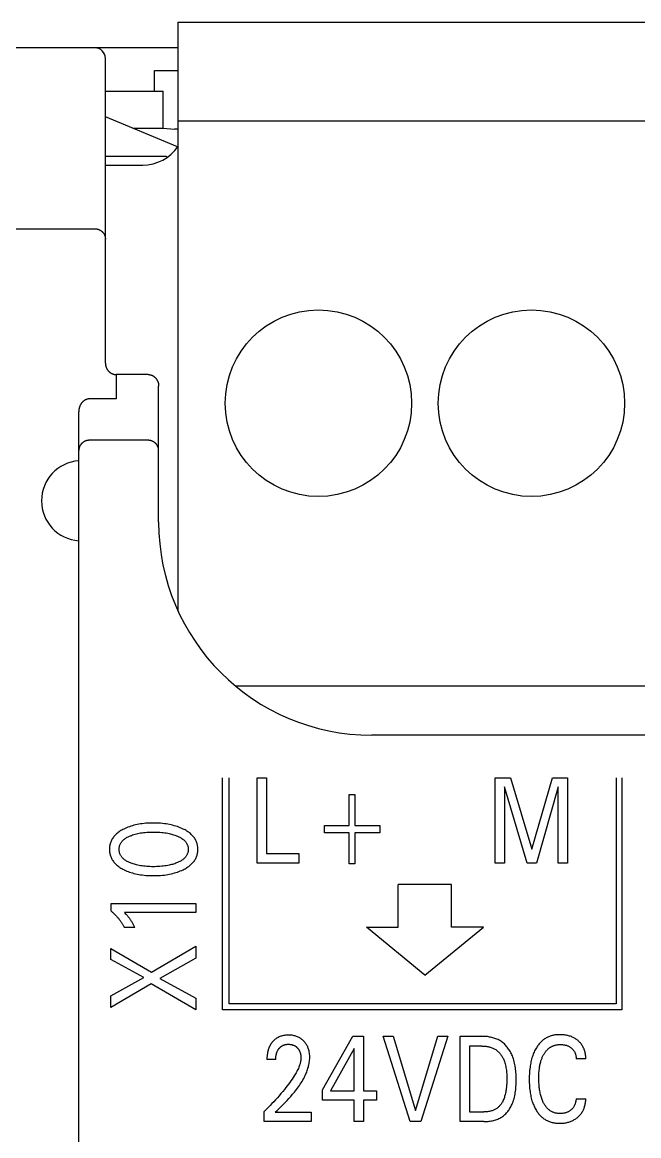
# Model space of a CAD drawing. Extents: x 867151 to 1787449, y -2071112 to -1028603.
# Drawn here: x 871104.58 to 871116.16, y -1032627.85 to -1032606.95 of the extents above; entities that cross this region are included whole.
import ezdxf

# ---------------------------------------------------------------- set-up
doc = ezdxf.new("R2010")
doc.units = 0
doc.header["$LTSCALE"] = 4
doc.header["$MEASUREMENT"] = 0
doc.layers.get('0').update_dxf_attribs({"linetype": 'CONTINUOUS'})
doc.layers.add('20000_FRONT_O', color=7, linetype='CONTINUOUS')

# ---------------------------------------------------------------- blocks, each defined once
blk = doc.blocks.new('CPU')
at = {"layer": '20000_FRONT_O', "color": 7, "linetype": 'Continuous'}
for p, q in [((82731.018, 11093.673), (82731.018, 11082.636)), ((82731.018, 11093.673), (82812.298, 11093.673)), ((82731.018, 11093.193), (82727.358, 11093.193)), ((82729.658, 11087.278), (82729.658, 11092.993)), ((82730.583, 11092.378), (82730.583, 11092.768)), ((82730.583, 11092.768), (82731.018, 11092.768)), ((82729.658, 11092.378), (82730.744, 11092.378)), ((82730.744, 11091.682), (82730.744, 11092.378)), ((82731.009, 11091.336), (82729.658, 11091.895)), ((82731.018, 11091.823), (82812.298, 11091.823)), ((82730.172, 11091.682), (82730.744, 11091.682)), ((82730.744, 11091.682), (82730.958, 11091.668)), ((82731.018, 11091.668), (82730.958, 11091.668)), ((82729.658, 11091.161), (82730.798, 11091.161)), ((82729.658, 11090.993), (82730.358, 11090.993)), ((82730.797, 11091.156), (82730.798, 11091.161)), ((82730.826, 11091.144), (82730.797, 11091.156)), ((82727.358, 11089.798), (82729.458, 11089.798)), ((82729.858, 11087.062), (82729.858, 11086.604)), ((82730.458, 11087.062), (82729.858, 11087.062)), ((82730.658, 11084.293), (82730.658, 11086.846)), ((82729.858, 11086.604), (82729.358, 11086.604)), ((82729.158, 11053.007), (82729.158, 11086.365)), ((82730.458, 11085.828), (82729.358, 11085.828)), ((82732.104, 11081.223), (82812.298, 11081.223)), ((82822.658, 11080.293), (82734.658, 11080.293)), ((82731.858, 11075.143), (82731.858, 11079.493)), ((82731.983, 11075.253), (82731.983, 11079.493)), ((82732.507, 11077.893), (82732.507, 11079.493)), ((82732.507, 11079.493), (82732.682, 11079.493)), ((82732.682, 11079.493), (82732.682, 11078.074)), ((82736.979, 11077.893), (82736.979, 11079.493)), ((82736.979, 11079.493), (82737.262, 11079.493)), ((82737.262, 11079.493), (82737.664, 11078.153)), ((82737.664, 11078.153), (82738.054, 11079.493)), ((82738.054, 11079.493), (82738.337, 11079.493)), ((82738.337, 11079.493), (82738.337, 11077.893)), ((82739.248, 11079.493), (82739.248, 11075.253)), ((82739.358, 11079.493), (82739.358, 11075.143)), ((82737.154, 11079.325), (82737.154, 11077.893)), ((82737.575, 11077.893), (82737.154, 11079.325)), ((82738.162, 11079.327), (82737.751, 11077.893)), ((82738.162, 11077.893), (82738.162, 11079.327)), ((82734.235, 11078.6), (82734.235, 11079.182)), ((82734.235, 11079.182), (82734.343, 11079.182)), ((82734.343, 11079.182), (82734.343, 11078.6)), ((82733.769, 11078.464), (82733.769, 11078.6)), ((82733.769, 11078.6), (82734.235, 11078.6)), ((82734.235, 11078.464), (82733.769, 11078.464)), ((82734.235, 11077.882), (82734.235, 11078.464)), ((82734.343, 11078.6), (82734.809, 11078.6)), ((82734.343, 11078.464), (82734.343, 11077.882)), ((82734.809, 11078.464), (82734.343, 11078.464)), ((82734.809, 11078.6), (82734.809, 11078.464)), ((82732.682, 11078.074), (82733.287, 11078.074)), ((82733.287, 11078.074), (82733.287, 11077.893)), ((82733.287, 11077.893), (82732.507, 11077.893)), ((82734.343, 11077.882), (82734.235, 11077.882)), ((82737.154, 11077.893), (82736.979, 11077.893)), ((82737.751, 11077.893), (82737.575, 11077.893)), ((82738.337, 11077.893), (82738.162, 11077.893)), ((82735.158, 11076.693), (82735.158, 11077.493)), ((82736.158, 11077.493), (82735.158, 11077.493)), ((82736.158, 11076.693), (82736.158, 11077.493)), ((82729.767, 11076.991), (82729.767, 11077.136)), ((82729.767, 11077.136), (82731.358, 11077.136)), ((82731.358, 11076.965), (82730.014, 11076.965)), ((82731.358, 11077.136), (82731.358, 11076.965)), ((82730.213, 11076.685), (82730.013, 11076.685)), ((82735.658, 11075.793), (82734.558, 11076.693)), ((82734.558, 11076.693), (82735.158, 11076.693)), ((82735.658, 11075.793), (82736.758, 11076.693)), ((82736.758, 11076.693), (82736.158, 11076.693)), ((82730.525, 11075.845), (82731.358, 11076.335)), ((82731.358, 11076.335), (82731.358, 11076.111)), ((82729.758, 11076.082), (82729.758, 11076.291)), ((82729.758, 11076.291), (82730.525, 11075.845)), ((82730.379, 11075.744), (82729.758, 11076.082)), ((82731.358, 11076.111), (82730.677, 11075.729)), ((82729.758, 11075.404), (82730.379, 11075.744)), ((82730.677, 11075.729), (82731.358, 11075.357)), ((82730.52, 11075.626), (82729.758, 11075.185)), ((82731.358, 11075.143), (82730.52, 11075.626)), ((82729.758, 11075.185), (82729.758, 11075.404)), ((82731.358, 11075.357), (82731.358, 11075.143)), ((82739.358, 11075.143), (82731.858, 11075.143)), ((82739.248, 11075.253), (82731.983, 11075.253)), ((82733.737, 11073.636), (82734.301, 11074.643)), ((82734.301, 11074.643), (82734.504, 11074.643)), ((82734.504, 11074.643), (82734.504, 11073.617)), ((82735.383, 11073.043), (82734.875, 11074.643)), ((82734.875, 11074.643), (82735.064, 11074.643)), ((82735.064, 11074.643), (82735.483, 11073.252)), ((82735.483, 11073.252), (82735.897, 11074.643)), ((82736.087, 11074.643), (82735.579, 11073.043)), ((82735.897, 11074.643), (82736.087, 11074.643)), ((82736.321, 11073.043), (82736.321, 11074.643)), ((82736.321, 11074.643), (82736.726, 11074.643)), ((82736.496, 11074.461), (82736.496, 11073.224)), ((82736.726, 11074.461), (82736.496, 11074.461)), ((82734.332, 11074.415), (82733.887, 11073.617)), ((82734.332, 11073.617), (82734.332, 11074.415)), ((82732.857, 11074.21), (82732.691, 11074.21)), ((82738.677, 11074.218), (82738.498, 11074.218)), ((82733.737, 11073.443), (82733.737, 11073.636)), ((82733.887, 11073.617), (82734.332, 11073.617)), ((82734.504, 11073.617), (82734.746, 11073.617)), ((82734.746, 11073.617), (82734.746, 11073.443)), ((82734.332, 11073.443), (82733.737, 11073.443)), ((82734.332, 11073.043), (82734.332, 11073.443)), ((82734.504, 11073.443), (82734.504, 11073.043)), ((82734.746, 11073.443), (82734.504, 11073.443)), ((82738.498, 11073.467), (82738.677, 11073.467)), ((82732.639, 11073.043), (82732.639, 11073.234)), ((82732.847, 11073.217), (82733.521, 11073.217)), ((82733.521, 11073.217), (82733.521, 11073.043)), ((82736.496, 11073.224), (82736.762, 11073.224)), ((82733.521, 11073.043), (82732.639, 11073.043)), ((82734.504, 11073.043), (82734.332, 11073.043)), ((82735.579, 11073.043), (82735.383, 11073.043)), ((82736.761, 11073.043), (82736.321, 11073.043))]:
    blk.add_line(p, q, dxfattribs=at)
for points in [[(82729.458, 11089.798), (82729.463, 11089.798), (82729.468, 11089.797), (82729.472, 11089.797), (82729.477, 11089.797), (82729.482, 11089.796), (82729.487, 11089.796), (82729.492, 11089.795), (82729.496, 11089.794), (82729.501, 11089.793), (82729.506, 11089.792), (82729.511, 11089.791), (82729.515, 11089.789), (82729.52, 11089.788), (82729.525, 11089.787), (82729.529, 11089.785), (82729.534, 11089.783), (82729.538, 11089.781), (82729.543, 11089.779), (82729.547, 11089.777), (82729.551, 11089.775), (82729.556, 11089.773), (82729.56, 11089.771), (82729.564, 11089.768), (82729.568, 11089.766), (82729.572, 11089.763), (82729.576, 11089.76), (82729.58, 11089.757), (82729.584, 11089.754), (82729.588, 11089.751), (82729.591, 11089.748), (82729.595, 11089.745), (82729.599, 11089.742), (82729.602, 11089.738), (82729.605, 11089.735), (82729.609, 11089.731), (82729.612, 11089.728), (82729.615, 11089.724), (82729.618, 11089.72), (82729.621, 11089.716), (82729.624, 11089.712), (82729.627, 11089.708), (82729.629, 11089.704), (82729.632, 11089.7), (82729.634, 11089.696), (82729.636, 11089.692), (82729.639, 11089.687), (82729.641, 11089.683), (82729.643, 11089.679), (82729.645, 11089.674), (82729.646, 11089.67), (82729.648, 11089.665), (82729.649, 11089.661), (82729.651, 11089.656), (82729.652, 11089.651), (82729.653, 11089.647), (82729.654, 11089.642), (82729.655, 11089.637), (82729.656, 11089.633), (82729.656, 11089.628), (82729.657, 11089.623), (82729.657, 11089.619), (82729.658, 11089.614), (82729.658, 11089.609), (82729.658, 11089.604)], [(82729.658, 11087.278), (82729.658, 11087.273), (82729.658, 11087.268), (82729.659, 11087.262), (82729.659, 11087.257), (82729.66, 11087.251), (82729.66, 11087.246), (82729.661, 11087.241), (82729.662, 11087.235), (82729.663, 11087.23), (82729.664, 11087.225), (82729.666, 11087.219), (82729.667, 11087.214), (82729.669, 11087.209), (82729.67, 11087.204), (82729.672, 11087.199), (82729.674, 11087.194), (82729.676, 11087.189), (82729.678, 11087.184), (82729.68, 11087.179), (82729.683, 11087.175), (82729.685, 11087.17), (82729.688, 11087.165), (82729.69, 11087.161), (82729.693, 11087.156), (82729.696, 11087.152), (82729.699, 11087.148), (82729.702, 11087.143), (82729.705, 11087.139), (82729.708, 11087.135), (82729.712, 11087.131), (82729.715, 11087.127), (82729.719, 11087.123), (82729.722, 11087.12), (82729.726, 11087.116), (82729.729, 11087.113), (82729.733, 11087.11), (82729.737, 11087.106), (82729.741, 11087.103), (82729.745, 11087.1), (82729.749, 11087.097), (82729.753, 11087.095), (82729.757, 11087.092), (82729.761, 11087.089), (82729.766, 11087.087), (82729.77, 11087.084), (82729.774, 11087.082), (82729.779, 11087.08), (82729.783, 11087.078), (82729.788, 11087.076), (82729.792, 11087.074), (82729.797, 11087.073), (82729.801, 11087.071), (82729.806, 11087.07), (82729.811, 11087.068), (82729.815, 11087.067), (82729.82, 11087.066), (82729.825, 11087.065), (82729.829, 11087.064), (82729.834, 11087.064), (82729.839, 11087.063), (82729.844, 11087.063), (82729.848, 11087.062), (82729.853, 11087.062), (82729.858, 11087.062)], [(82730.458, 11087.062), (82730.463, 11087.062), (82730.468, 11087.062), (82730.472, 11087.062), (82730.477, 11087.061), (82730.482, 11087.061), (82730.487, 11087.06), (82730.491, 11087.059), (82730.496, 11087.058), (82730.501, 11087.057), (82730.505, 11087.056), (82730.51, 11087.055), (82730.515, 11087.053), (82730.519, 11087.052), (82730.524, 11087.05), (82730.528, 11087.048), (82730.533, 11087.047), (82730.537, 11087.045), (82730.542, 11087.042), (82730.546, 11087.04), (82730.55, 11087.038), (82730.555, 11087.035), (82730.559, 11087.033), (82730.563, 11087.03), (82730.567, 11087.027), (82730.571, 11087.024), (82730.575, 11087.021), (82730.579, 11087.018), (82730.583, 11087.015), (82730.587, 11087.012), (82730.59, 11087.008), (82730.594, 11087.005), (82730.597, 11087.001), (82730.601, 11086.997), (82730.604, 11086.994), (82730.608, 11086.989), (82730.611, 11086.985), (82730.614, 11086.981), (82730.617, 11086.977), (82730.62, 11086.973), (82730.623, 11086.968), (82730.626, 11086.964), (82730.628, 11086.959), (82730.631, 11086.955), (82730.633, 11086.95), (82730.636, 11086.945), (82730.638, 11086.94), (82730.64, 11086.936), (82730.642, 11086.931), (82730.644, 11086.926), (82730.646, 11086.921), (82730.647, 11086.915), (82730.649, 11086.91), (82730.65, 11086.905), (82730.652, 11086.9), (82730.653, 11086.894), (82730.654, 11086.889), (82730.655, 11086.884), (82730.656, 11086.878), (82730.656, 11086.873), (82730.657, 11086.868), (82730.657, 11086.862), (82730.658, 11086.857), (82730.658, 11086.851), (82730.658, 11086.846)], [(82729.358, 11086.604), (82729.353, 11086.604), (82729.348, 11086.604), (82729.343, 11086.603), (82729.337, 11086.603), (82729.332, 11086.602), (82729.326, 11086.601), (82729.321, 11086.6), (82729.315, 11086.598), (82729.31, 11086.597), (82729.305, 11086.596), (82729.301, 11086.594), (82729.296, 11086.592), (82729.291, 11086.59), (82729.286, 11086.588), (82729.281, 11086.585), (82729.276, 11086.583), (82729.271, 11086.58), (82729.266, 11086.577), (82729.261, 11086.574), (82729.257, 11086.571), (82729.253, 11086.568), (82729.248, 11086.565), (82729.244, 11086.562), (82729.24, 11086.558), (82729.236, 11086.554), (82729.232, 11086.55), (82729.228, 11086.546), (82729.224, 11086.542), (82729.22, 11086.538), (82729.216, 11086.533), (82729.212, 11086.529), (82729.209, 11086.525), (82729.206, 11086.52), (82729.203, 11086.516), (82729.2, 11086.511), (82729.197, 11086.506), (82729.194, 11086.502), (82729.191, 11086.496), (82729.188, 11086.491), (82729.185, 11086.486), (82729.183, 11086.48), (82729.18, 11086.474), (82729.178, 11086.469), (82729.176, 11086.463), (82729.174, 11086.458), (82729.172, 11086.452), (82729.17, 11086.446), (82729.168, 11086.441), (82729.167, 11086.435), (82729.165, 11086.429), (82729.164, 11086.423), (82729.163, 11086.418), (82729.162, 11086.411), (82729.161, 11086.405), (82729.16, 11086.398), (82729.159, 11086.391), (82729.159, 11086.385), (82729.158, 11086.378), (82729.158, 11086.372), (82729.158, 11086.365)], [(82729.358, 11085.828), (82729.353, 11085.828), (82729.348, 11085.828), (82729.343, 11085.828), (82729.338, 11085.827), (82729.333, 11085.827), (82729.328, 11085.826), (82729.323, 11085.825), (82729.318, 11085.824), (82729.313, 11085.823), (82729.308, 11085.822), (82729.303, 11085.821), (82729.299, 11085.819), (82729.294, 11085.818), (82729.289, 11085.816), (82729.285, 11085.815), (82729.28, 11085.813), (82729.275, 11085.811), (82729.271, 11085.809), (82729.267, 11085.807), (82729.262, 11085.805), (82729.258, 11085.802), (82729.254, 11085.8), (82729.25, 11085.797), (82729.246, 11085.795), (82729.242, 11085.792), (82729.238, 11085.789), (82729.234, 11085.786), (82729.23, 11085.783), (82729.226, 11085.78), (82729.223, 11085.777), (82729.219, 11085.774), (82729.216, 11085.771), (82729.212, 11085.767), (82729.209, 11085.764), (82729.206, 11085.76), (82729.202, 11085.756), (82729.199, 11085.753), (82729.196, 11085.749), (82729.194, 11085.745), (82729.191, 11085.741), (82729.188, 11085.737), (82729.186, 11085.733), (82729.183, 11085.729), (82729.181, 11085.725), (82729.179, 11085.72), (82729.176, 11085.716), (82729.174, 11085.712), (82729.172, 11085.707), (82729.171, 11085.703), (82729.169, 11085.698), (82729.167, 11085.694), (82729.166, 11085.689), (82729.165, 11085.685), (82729.164, 11085.68), (82729.163, 11085.676), (82729.162, 11085.671), (82729.161, 11085.667), (82729.16, 11085.662), (82729.159, 11085.658), (82729.159, 11085.653), (82729.159, 11085.649), (82729.158, 11085.644), (82729.158, 11085.64), (82729.158, 11085.635)], [(82730.658, 11085.635), (82730.658, 11085.64), (82730.658, 11085.645), (82730.657, 11085.65), (82730.657, 11085.655), (82730.656, 11085.659), (82730.656, 11085.664), (82730.655, 11085.669), (82730.654, 11085.674), (82730.653, 11085.679), (82730.652, 11085.683), (82730.65, 11085.688), (82730.649, 11085.692), (82730.647, 11085.697), (82730.646, 11085.702), (82730.644, 11085.706), (82730.642, 11085.71), (82730.64, 11085.715), (82730.638, 11085.719), (82730.636, 11085.723), (82730.634, 11085.728), (82730.631, 11085.732), (82730.629, 11085.736), (82730.626, 11085.74), (82730.623, 11085.744), (82730.621, 11085.748), (82730.618, 11085.751), (82730.615, 11085.755), (82730.612, 11085.759), (82730.608, 11085.762), (82730.605, 11085.766), (82730.602, 11085.769), (82730.598, 11085.773), (82730.595, 11085.776), (82730.591, 11085.779), (82730.587, 11085.782), (82730.584, 11085.785), (82730.58, 11085.788), (82730.576, 11085.791), (82730.572, 11085.794), (82730.568, 11085.797), (82730.564, 11085.799), (82730.559, 11085.802), (82730.555, 11085.804), (82730.551, 11085.806), (82730.546, 11085.808), (82730.542, 11085.81), (82730.537, 11085.812), (82730.533, 11085.814), (82730.528, 11085.816), (82730.523, 11085.818), (82730.518, 11085.819), (82730.513, 11085.821), (82730.508, 11085.822), (82730.504, 11085.823), (82730.499, 11085.824), (82730.494, 11085.825), (82730.488, 11085.826), (82730.483, 11085.827), (82730.478, 11085.827), (82730.473, 11085.828), (82730.468, 11085.828), (82730.463, 11085.828), (82730.458, 11085.828)], [(82731.118, 11078.533), (82731.091, 11078.546), (82731.064, 11078.557), (82731.036, 11078.568), (82731.009, 11078.578), (82730.981, 11078.587), (82730.952, 11078.595), (82730.921, 11078.604), (82730.89, 11078.611), (82730.859, 11078.618), (82730.828, 11078.623), (82730.796, 11078.628), (82730.765, 11078.633), (82730.73, 11078.637), (82730.695, 11078.64), (82730.66, 11078.642), (82730.625, 11078.644), (82730.59, 11078.645), (82730.555, 11078.645), (82730.521, 11078.645), (82730.486, 11078.644), (82730.452, 11078.642), (82730.417, 11078.64), (82730.383, 11078.636), (82730.349, 11078.632), (82730.317, 11078.628), (82730.286, 11078.623), (82730.256, 11078.617), (82730.225, 11078.61), (82730.194, 11078.603), (82730.164, 11078.595), (82730.136, 11078.586), (82730.109, 11078.577), (82730.082, 11078.567), (82730.055, 11078.556), (82730.028, 11078.544), (82730.002, 11078.532), (82729.984, 11078.522), (82729.966, 11078.513), (82729.949, 11078.503), (82729.932, 11078.492), (82729.915, 11078.481), (82729.899, 11078.469), (82729.883, 11078.457), (82729.868, 11078.444), (82729.853, 11078.43), (82729.841, 11078.418), (82729.829, 11078.405), (82729.818, 11078.392), (82729.807, 11078.378), (82729.797, 11078.364), (82729.788, 11078.349), (82729.779, 11078.334), (82729.771, 11078.319), (82729.764, 11078.303), (82729.758, 11078.287), (82729.752, 11078.271), (82729.747, 11078.255), (82729.743, 11078.238), (82729.74, 11078.221), (82729.737, 11078.204), (82729.736, 11078.186), (82729.735, 11078.169), (82729.734, 11078.152), (82729.735, 11078.134), (82729.736, 11078.117), (82729.737, 11078.1), (82729.74, 11078.083), (82729.743, 11078.066), (82729.747, 11078.049), (82729.752, 11078.032), (82729.758, 11078.016), (82729.764, 11078), (82729.771, 11077.984), (82729.779, 11077.969), (82729.788, 11077.954), (82729.797, 11077.94), (82729.807, 11077.925), (82729.818, 11077.912), (82729.829, 11077.898), (82729.841, 11077.886), (82729.853, 11077.873), (82729.868, 11077.86), (82729.883, 11077.847), (82729.899, 11077.834), (82729.915, 11077.822), (82729.932, 11077.811), (82729.949, 11077.801), (82729.966, 11077.79), (82729.984, 11077.781), (82730.002, 11077.771), (82730.009, 11077.768)], [(82730.009, 11077.768), (82730.034, 11077.756), (82730.059, 11077.745), (82730.085, 11077.735), (82730.111, 11077.725), (82730.138, 11077.717), (82730.164, 11077.708), (82730.194, 11077.7), (82730.225, 11077.693), (82730.256, 11077.686), (82730.286, 11077.68), (82730.317, 11077.675), (82730.349, 11077.671), (82730.383, 11077.667), (82730.417, 11077.663), (82730.452, 11077.661), (82730.486, 11077.659), (82730.521, 11077.658), (82730.555, 11077.658), (82730.59, 11077.658), (82730.625, 11077.659), (82730.66, 11077.661), (82730.695, 11077.663), (82730.73, 11077.667), (82730.765, 11077.67), (82730.797, 11077.675), (82730.828, 11077.68), (82730.86, 11077.686), (82730.891, 11077.692), (82730.922, 11077.699), (82730.953, 11077.708), (82730.981, 11077.716), (82731.009, 11077.725), (82731.037, 11077.735), (82731.064, 11077.746), (82731.091, 11077.757), (82731.118, 11077.77), (82731.136, 11077.779), (82731.154, 11077.789), (82731.172, 11077.799), (82731.19, 11077.809), (82731.207, 11077.821), (82731.224, 11077.832), (82731.24, 11077.845), (82731.256, 11077.858), (82731.271, 11077.872), (82731.284, 11077.884), (82731.296, 11077.897), (82731.308, 11077.91), (82731.319, 11077.924), (82731.329, 11077.938), (82731.339, 11077.953), (82731.348, 11077.968), (82731.356, 11077.983), (82731.364, 11077.999), (82731.37, 11078.013), (82731.375, 11078.028), (82731.379, 11078.043), (82731.383, 11078.058), (82731.387, 11078.073), (82731.389, 11078.089), (82731.392, 11078.104), (82731.393, 11078.12), (82731.394, 11078.136), (82731.394, 11078.152), (82731.394, 11078.167), (82731.393, 11078.183), (82731.392, 11078.199), (82731.39, 11078.214), (82731.387, 11078.23), (82731.383, 11078.245), (82731.379, 11078.26), (82731.375, 11078.275), (82731.37, 11078.29), (82731.364, 11078.304), (82731.356, 11078.32), (82731.348, 11078.336), (82731.339, 11078.351), (82731.329, 11078.365), (82731.319, 11078.38), (82731.308, 11078.393), (82731.296, 11078.407), (82731.284, 11078.419), (82731.271, 11078.432), (82731.256, 11078.446), (82731.24, 11078.459), (82731.224, 11078.471), (82731.207, 11078.483), (82731.19, 11078.494), (82731.172, 11078.505), (82731.154, 11078.515), (82731.136, 11078.524), (82731.118, 11078.533)], [(82730.147, 11078.414), (82730.17, 11078.422), (82730.193, 11078.43), (82730.216, 11078.436), (82730.24, 11078.443), (82730.264, 11078.448), (82730.291, 11078.454), (82730.319, 11078.459), (82730.347, 11078.463), (82730.374, 11078.467), (82730.402, 11078.47), (82730.433, 11078.473), (82730.464, 11078.475), (82730.495, 11078.476), (82730.526, 11078.477), (82730.557, 11078.477), (82730.589, 11078.477), (82730.62, 11078.476), (82730.652, 11078.475), (82730.683, 11078.473), (82730.715, 11078.47), (82730.743, 11078.467), (82730.771, 11078.463), (82730.8, 11078.459), (82730.828, 11078.454), (82730.856, 11078.449), (82730.877, 11078.444), (82730.898, 11078.439), (82730.919, 11078.433), (82730.939, 11078.427), (82730.96, 11078.42), (82730.98, 11078.413), (82730.996, 11078.407), (82731.011, 11078.401), (82731.025, 11078.394), (82731.04, 11078.388), (82731.055, 11078.38), (82731.069, 11078.372), (82731.083, 11078.364), (82731.096, 11078.355), (82731.11, 11078.345), (82731.119, 11078.338), (82731.128, 11078.331), (82731.137, 11078.323), (82731.145, 11078.315), (82731.153, 11078.306), (82731.161, 11078.297), (82731.168, 11078.288), (82731.175, 11078.278), (82731.181, 11078.269), (82731.187, 11078.258), (82731.192, 11078.249), (82731.196, 11078.238), (82731.2, 11078.228), (82731.204, 11078.217), (82731.206, 11078.207), (82731.209, 11078.196), (82731.211, 11078.185), (82731.212, 11078.174), (82731.213, 11078.163), (82731.213, 11078.152), (82731.213, 11078.14), (82731.212, 11078.129), (82731.211, 11078.118), (82731.209, 11078.107), (82731.206, 11078.096), (82731.204, 11078.086), (82731.2, 11078.075), (82731.196, 11078.065), (82731.192, 11078.055), (82731.187, 11078.045), (82731.181, 11078.035), (82731.175, 11078.025), (82731.168, 11078.015), (82731.161, 11078.006), (82731.153, 11077.997), (82731.145, 11077.989), (82731.137, 11077.98), (82731.128, 11077.972), (82731.119, 11077.965), (82731.11, 11077.958), (82731.096, 11077.948), (82731.083, 11077.939), (82731.069, 11077.931), (82731.055, 11077.923), (82731.04, 11077.916), (82731.025, 11077.909), (82731.011, 11077.902), (82730.996, 11077.896), (82730.98, 11077.89)], [(82730.98, 11077.89), (82730.96, 11077.883), (82730.939, 11077.876), (82730.919, 11077.87), (82730.898, 11077.865), (82730.877, 11077.859), (82730.856, 11077.855), (82730.828, 11077.849), (82730.8, 11077.844), (82730.771, 11077.84), (82730.743, 11077.836), (82730.715, 11077.833), (82730.683, 11077.83), (82730.652, 11077.828), (82730.62, 11077.827), (82730.589, 11077.826), (82730.557, 11077.826), (82730.526, 11077.826), (82730.495, 11077.827), (82730.464, 11077.828), (82730.433, 11077.83), (82730.402, 11077.833), (82730.374, 11077.836), (82730.347, 11077.84), (82730.319, 11077.844), (82730.291, 11077.849), (82730.264, 11077.855), (82730.243, 11077.86), (82730.222, 11077.865), (82730.202, 11077.871), (82730.181, 11077.877), (82730.161, 11077.884), (82730.141, 11077.891), (82730.127, 11077.897), (82730.112, 11077.903), (82730.097, 11077.91), (82730.083, 11077.917), (82730.069, 11077.924), (82730.055, 11077.932), (82730.042, 11077.94), (82730.029, 11077.949), (82730.016, 11077.958), (82730.007, 11077.966), (82729.998, 11077.973), (82729.99, 11077.981), (82729.981, 11077.989), (82729.973, 11077.998), (82729.966, 11078.007), (82729.959, 11078.016), (82729.952, 11078.025), (82729.946, 11078.035), (82729.941, 11078.045), (82729.936, 11078.055), (82729.932, 11078.065), (82729.928, 11078.075), (82729.925, 11078.086), (82729.922, 11078.097), (82729.92, 11078.107), (82729.918, 11078.118), (82729.917, 11078.129), (82729.916, 11078.14), (82729.916, 11078.152), (82729.916, 11078.163), (82729.917, 11078.174), (82729.918, 11078.185), (82729.92, 11078.196), (82729.922, 11078.206), (82729.925, 11078.217), (82729.928, 11078.228), (82729.932, 11078.238), (82729.936, 11078.248), (82729.941, 11078.258), (82729.946, 11078.268), (82729.952, 11078.278), (82729.959, 11078.287), (82729.966, 11078.296), (82729.973, 11078.305), (82729.981, 11078.314), (82729.99, 11078.322), (82729.998, 11078.33), (82730.007, 11078.337), (82730.016, 11078.345), (82730.029, 11078.354), (82730.042, 11078.363), (82730.055, 11078.371), (82730.069, 11078.379), (82730.083, 11078.387), (82730.097, 11078.393), (82730.112, 11078.4), (82730.127, 11078.406), (82730.141, 11078.412), (82730.147, 11078.414)], [(82729.767, 11076.991), (82729.778, 11076.983), (82729.788, 11076.974), (82729.798, 11076.965), (82729.808, 11076.955), (82729.818, 11076.946), (82729.828, 11076.937), (82729.838, 11076.927), (82729.848, 11076.917), (82729.857, 11076.908), (82729.866, 11076.898), (82729.875, 11076.888), (82729.884, 11076.878), (82729.893, 11076.868), (82729.901, 11076.858), (82729.909, 11076.848), (82729.917, 11076.838), (82729.925, 11076.827), (82729.933, 11076.817), (82729.941, 11076.806), (82729.949, 11076.795), (82729.955, 11076.786), (82729.962, 11076.776), (82729.968, 11076.766), (82729.974, 11076.756), (82729.98, 11076.746), (82729.986, 11076.736), (82729.992, 11076.726), (82729.997, 11076.716), (82730.003, 11076.706), (82730.008, 11076.695), (82730.013, 11076.685)], [(82730.213, 11076.685), (82730.206, 11076.698), (82730.199, 11076.711), (82730.193, 11076.724), (82730.186, 11076.737), (82730.179, 11076.75), (82730.172, 11076.763), (82730.165, 11076.775), (82730.158, 11076.786), (82730.151, 11076.798), (82730.144, 11076.809), (82730.137, 11076.82), (82730.13, 11076.831), (82730.123, 11076.841), (82730.116, 11076.85), (82730.109, 11076.86), (82730.102, 11076.869), (82730.094, 11076.879), (82730.087, 11076.888), (82730.08, 11076.896), (82730.073, 11076.904), (82730.066, 11076.912), (82730.058, 11076.92), (82730.05, 11076.929), (82730.042, 11076.937), (82730.028, 11076.951), (82730.014, 11076.965)], [(82732.847, 11073.217), (82732.884, 11073.254), (82732.921, 11073.291), (82732.958, 11073.327), (82732.995, 11073.364), (82733.032, 11073.402), (82733.068, 11073.439), (82733.104, 11073.477), (82733.139, 11073.516), (82733.173, 11073.555), (82733.207, 11073.595), (82733.227, 11073.619), (82733.246, 11073.644), (82733.265, 11073.669), (82733.283, 11073.694), (82733.301, 11073.719), (82733.318, 11073.745), (82733.335, 11073.771), (82733.351, 11073.798), (82733.367, 11073.825), (82733.382, 11073.852), (82733.396, 11073.88), (82733.41, 11073.908), (82733.423, 11073.937), (82733.432, 11073.958), (82733.44, 11073.979), (82733.448, 11074), (82733.455, 11074.021), (82733.462, 11074.043), (82733.469, 11074.065), (82733.474, 11074.087), (82733.479, 11074.109), (82733.484, 11074.131), (82733.487, 11074.153), (82733.49, 11074.175), (82733.493, 11074.197), (82733.494, 11074.22), (82733.495, 11074.242), (82733.495, 11074.264), (82733.494, 11074.285), (82733.492, 11074.307), (82733.489, 11074.328), (82733.486, 11074.35), (82733.481, 11074.371), (82733.477, 11074.387), (82733.473, 11074.403), (82733.468, 11074.418), (82733.462, 11074.434), (82733.456, 11074.449), (82733.449, 11074.464), (82733.441, 11074.478), (82733.433, 11074.492), (82733.424, 11074.505), (82733.415, 11074.517), (82733.405, 11074.53), (82733.395, 11074.542), (82733.385, 11074.553), (82733.373, 11074.564), (82733.361, 11074.575), (82733.349, 11074.586), (82733.336, 11074.595), (82733.322, 11074.605), (82733.308, 11074.613), (82733.294, 11074.621), (82733.279, 11074.628), (82733.264, 11074.635), (82733.249, 11074.641), (82733.233, 11074.646), (82733.217, 11074.651), (82733.201, 11074.655), (82733.183, 11074.659), (82733.165, 11074.662), (82733.147, 11074.664), (82733.129, 11074.665), (82733.111, 11074.666), (82733.093, 11074.666), (82733.074, 11074.666), (82733.056, 11074.665), (82733.037, 11074.663), (82733.019, 11074.661), (82733.001, 11074.658), (82732.983, 11074.653), (82732.966, 11074.649), (82732.95, 11074.644), (82732.934, 11074.638), (82732.918, 11074.631), (82732.902, 11074.623), (82732.887, 11074.615), (82732.873, 11074.606), (82732.86, 11074.597), (82732.847, 11074.587), (82732.834, 11074.576), (82732.822, 11074.565)], [(82738.677, 11074.218), (82738.677, 11074.236), (82738.677, 11074.255), (82738.676, 11074.273), (82738.674, 11074.291), (82738.671, 11074.309), (82738.668, 11074.326), (82738.664, 11074.344), (82738.66, 11074.362), (82738.655, 11074.377), (82738.65, 11074.393), (82738.645, 11074.408), (82738.638, 11074.423), (82738.631, 11074.438), (82738.624, 11074.452), (82738.616, 11074.466), (82738.607, 11074.48), (82738.598, 11074.493), (82738.588, 11074.506), (82738.578, 11074.518), (82738.567, 11074.53), (82738.556, 11074.542), (82738.544, 11074.553), (82738.532, 11074.563), (82738.52, 11074.573), (82738.507, 11074.583), (82738.494, 11074.592), (82738.481, 11074.6), (82738.467, 11074.608), (82738.453, 11074.616), (82738.439, 11074.623), (82738.424, 11074.629), (82738.407, 11074.637), (82738.388, 11074.643), (82738.37, 11074.649), (82738.352, 11074.655), (82738.333, 11074.659), (82738.314, 11074.663), (82738.293, 11074.667), (82738.272, 11074.67), (82738.252, 11074.672), (82738.231, 11074.673), (82738.21, 11074.674), (82738.189, 11074.674), (82738.171, 11074.674), (82738.153, 11074.673), (82738.135, 11074.672), (82738.117, 11074.67), (82738.099, 11074.668), (82738.081, 11074.665), (82738.064, 11074.661), (82738.046, 11074.657), (82738.029, 11074.652), (82738.012, 11074.647), (82737.996, 11074.641), (82737.98, 11074.635), (82737.965, 11074.628), (82737.95, 11074.62), (82737.935, 11074.612), (82737.92, 11074.604), (82737.906, 11074.595), (82737.892, 11074.585), (82737.879, 11074.575), (82737.866, 11074.564), (82737.852, 11074.553), (82737.839, 11074.54), (82737.826, 11074.527), (82737.814, 11074.514), (82737.802, 11074.5), (82737.791, 11074.486), (82737.78, 11074.472), (82737.77, 11074.457), (82737.76, 11074.442), (82737.75, 11074.427), (82737.739, 11074.408), (82737.728, 11074.388), (82737.718, 11074.368), (82737.708, 11074.347), (82737.699, 11074.327), (82737.691, 11074.306), (82737.683, 11074.285), (82737.676, 11074.264), (82737.668, 11074.239), (82737.661, 11074.215), (82737.655, 11074.191), (82737.649, 11074.166), (82737.644, 11074.141), (82737.639, 11074.116), (82737.635, 11074.091), (82737.631, 11074.066), (82737.627, 11074.033), (82737.623, 11074), (82737.621, 11073.967), (82737.619, 11073.934), (82737.617, 11073.901), (82737.616, 11073.868), (82737.616, 11073.835)], [(82732.822, 11074.565), (82732.814, 11074.558), (82732.807, 11074.551), (82732.802, 11074.545), (82732.796, 11074.539), (82732.791, 11074.533), (82732.786, 11074.526), (82732.781, 11074.52), (82732.776, 11074.513), (82732.772, 11074.507), (82732.767, 11074.5), (82732.763, 11074.493), (82732.758, 11074.487), (82732.754, 11074.48), (82732.75, 11074.473), (82732.746, 11074.466), (82732.743, 11074.458), (82732.739, 11074.451), (82732.735, 11074.443), (82732.732, 11074.435), (82732.729, 11074.427), (82732.725, 11074.419), (82732.723, 11074.411), (82732.72, 11074.403), (82732.717, 11074.395), (82732.715, 11074.387), (82732.712, 11074.378), (82732.71, 11074.37), (82732.708, 11074.362), (82732.706, 11074.353), (82732.704, 11074.345), (82732.702, 11074.335), (82732.7, 11074.325), (82732.699, 11074.314), (82732.697, 11074.304), (82732.696, 11074.294), (82732.695, 11074.283), (82732.694, 11074.273), (82732.693, 11074.262), (82732.692, 11074.252), (82732.692, 11074.242), (82732.691, 11074.231), (82732.691, 11074.221), (82732.691, 11074.21)], [(82732.857, 11074.21), (82732.857, 11074.221), (82732.858, 11074.231), (82732.858, 11074.241), (82732.859, 11074.251), (82732.86, 11074.262), (82732.861, 11074.272), (82732.863, 11074.282), (82732.864, 11074.292), (82732.866, 11074.301), (82732.868, 11074.31), (82732.871, 11074.319), (82732.873, 11074.327), (82732.876, 11074.336), (82732.879, 11074.344), (82732.882, 11074.353), (82732.886, 11074.361), (82732.889, 11074.368), (82732.893, 11074.375), (82732.896, 11074.381), (82732.9, 11074.388), (82732.904, 11074.394), (82732.908, 11074.4), (82732.913, 11074.406), (82732.917, 11074.412), (82732.922, 11074.418), (82732.927, 11074.423), (82732.932, 11074.429), (82732.937, 11074.434), (82732.942, 11074.438), (82732.947, 11074.443), (82732.953, 11074.448), (82732.958, 11074.452), (82732.964, 11074.456), (82732.97, 11074.46), (82732.976, 11074.464), (82732.982, 11074.467), (82732.988, 11074.471), (82732.994, 11074.474), (82733.001, 11074.476), (82733.007, 11074.479), (82733.014, 11074.481), (82733.02, 11074.484), (82733.027, 11074.486), (82733.035, 11074.488), (82733.043, 11074.489), (82733.051, 11074.491), (82733.06, 11074.492), (82733.068, 11074.493), (82733.076, 11074.493), (82733.085, 11074.494), (82733.093, 11074.494), (82733.101, 11074.494), (82733.109, 11074.494), (82733.117, 11074.493), (82733.126, 11074.492), (82733.134, 11074.491), (82733.142, 11074.49), (82733.15, 11074.489), (82733.158, 11074.487), (82733.165, 11074.485), (82733.172, 11074.483), (82733.179, 11074.48), (82733.186, 11074.478), (82733.193, 11074.475), (82733.2, 11074.472), (82733.207, 11074.469), (82733.213, 11074.465), (82733.22, 11074.462), (82733.226, 11074.458), (82733.232, 11074.453), (82733.238, 11074.449), (82733.244, 11074.444), (82733.249, 11074.44), (82733.255, 11074.435), (82733.26, 11074.429), (82733.265, 11074.424), (82733.27, 11074.419), (82733.274, 11074.413), (82733.279, 11074.407), (82733.283, 11074.402), (82733.287, 11074.396), (82733.291, 11074.389), (82733.295, 11074.383), (82733.298, 11074.377), (82733.302, 11074.37), (82733.305, 11074.363), (82733.308, 11074.356), (82733.311, 11074.349), (82733.313, 11074.341), (82733.315, 11074.334), (82733.318, 11074.326), (82733.319, 11074.319), (82733.321, 11074.311), (82733.323, 11074.303), (82733.325, 11074.294), (82733.326, 11074.286), (82733.327, 11074.277), (82733.328, 11074.268), (82733.328, 11074.259), (82733.329, 11074.251), (82733.329, 11074.242), (82733.329, 11074.233)], [(82736.761, 11073.043), (82736.781, 11073.043), (82736.802, 11073.043), (82736.823, 11073.045), (82736.844, 11073.047), (82736.865, 11073.049), (82736.885, 11073.052), (82736.906, 11073.055), (82736.927, 11073.059), (82736.947, 11073.064), (82736.967, 11073.07), (82736.987, 11073.076), (82737.007, 11073.083), (82737.026, 11073.09), (82737.045, 11073.099), (82737.064, 11073.108), (82737.082, 11073.118), (82737.099, 11073.129), (82737.115, 11073.14), (82737.131, 11073.151), (82737.146, 11073.164), (82737.16, 11073.177), (82737.174, 11073.19), (82737.188, 11073.205), (82737.201, 11073.219), (82737.213, 11073.234), (82737.225, 11073.25), (82737.237, 11073.266), (82737.248, 11073.283), (82737.258, 11073.3), (82737.268, 11073.317), (82737.278, 11073.334), (82737.286, 11073.352), (82737.295, 11073.37), (82737.303, 11073.388), (82737.313, 11073.415), (82737.323, 11073.443), (82737.331, 11073.471), (82737.339, 11073.499), (82737.345, 11073.527), (82737.351, 11073.556), (82737.355, 11073.585), (82737.359, 11073.614), (82737.363, 11073.643), (82737.365, 11073.672), (82737.367, 11073.701), (82737.369, 11073.731), (82737.37, 11073.76), (82737.37, 11073.79), (82737.37, 11073.819), (82737.37, 11073.849), (82737.37, 11073.878), (82737.369, 11073.907), (82737.368, 11073.936), (82737.366, 11073.966), (82737.364, 11073.995), (82737.361, 11074.024), (82737.357, 11074.052), (82737.353, 11074.081), (82737.348, 11074.11), (82737.342, 11074.138), (82737.335, 11074.166), (82737.328, 11074.194), (82737.319, 11074.222), (82737.309, 11074.249), (82737.299, 11074.277), (82737.29, 11074.296), (82737.282, 11074.315), (82737.272, 11074.333), (82737.262, 11074.352), (82737.252, 11074.37), (82737.241, 11074.388), (82737.229, 11074.405), (82737.217, 11074.422), (82737.205, 11074.439), (82737.191, 11074.455), (82737.178, 11074.471), (82737.163, 11074.486), (82737.149, 11074.5), (82737.133, 11074.514), (82737.117, 11074.527), (82737.101, 11074.539), (82737.084, 11074.551), (82737.067, 11074.562), (82737.049, 11074.572), (82737.03, 11074.581), (82737.011, 11074.59), (82736.992, 11074.598), (82736.973, 11074.605), (82736.953, 11074.611), (82736.933, 11074.617), (82736.913, 11074.622), (82736.892, 11074.627), (82736.871, 11074.63), (82736.851, 11074.634), (82736.83, 11074.637), (82736.809, 11074.639), (82736.788, 11074.64), (82736.767, 11074.642), (82736.747, 11074.642), (82736.726, 11074.643)], [(82736.726, 11074.461), (82736.742, 11074.461), (82736.758, 11074.46), (82736.774, 11074.459), (82736.79, 11074.458), (82736.806, 11074.456), (82736.822, 11074.454), (82736.838, 11074.451), (82736.854, 11074.448), (82736.87, 11074.444), (82736.885, 11074.439), (82736.901, 11074.435), (82736.916, 11074.429), (82736.931, 11074.423), (82736.945, 11074.417), (82736.959, 11074.409), (82736.973, 11074.402), (82736.987, 11074.393), (82736.999, 11074.385), (82737.011, 11074.375), (82737.023, 11074.366), (82737.034, 11074.355), (82737.045, 11074.345), (82737.055, 11074.333), (82737.065, 11074.322), (82737.075, 11074.31), (82737.084, 11074.298), (82737.093, 11074.285), (82737.101, 11074.272), (82737.109, 11074.259), (82737.117, 11074.245), (82737.124, 11074.232), (82737.131, 11074.218), (82737.137, 11074.204), (82737.143, 11074.189), (82737.151, 11074.168), (82737.159, 11074.146), (82737.165, 11074.124), (82737.171, 11074.101), (82737.176, 11074.079), (82737.18, 11074.056), (82737.184, 11074.034), (82737.187, 11074.011), (82737.189, 11073.988), (82737.191, 11073.965), (82737.193, 11073.942), (82737.194, 11073.919), (82737.195, 11073.896), (82737.195, 11073.873), (82737.195, 11073.85), (82737.195, 11073.819), (82737.194, 11073.787), (82737.193, 11073.756), (82737.191, 11073.725), (82737.188, 11073.694), (82737.185, 11073.663), (82737.182, 11073.641), (82737.179, 11073.619), (82737.175, 11073.597), (82737.171, 11073.576), (82737.166, 11073.554), (82737.161, 11073.533), (82737.154, 11073.511), (82737.149, 11073.494), (82737.143, 11073.476), (82737.136, 11073.459), (82737.129, 11073.443), (82737.121, 11073.426), (82737.113, 11073.41), (82737.104, 11073.394), (82737.096, 11073.382), (82737.088, 11073.371), (82737.079, 11073.359), (82737.07, 11073.348), (82737.061, 11073.338), (82737.051, 11073.327), (82737.041, 11073.318), (82737.03, 11073.308), (82737.019, 11073.3), (82737.008, 11073.291), (82736.996, 11073.283), (82736.984, 11073.276), (82736.971, 11073.269), (82736.958, 11073.263), (82736.945, 11073.257), (82736.932, 11073.252), (82736.919, 11073.247), (82736.905, 11073.243), (82736.888, 11073.238), (82736.87, 11073.234), (82736.852, 11073.231), (82736.834, 11073.228), (82736.816, 11073.226), (82736.798, 11073.225), (82736.78, 11073.224), (82736.762, 11073.224)], [(82737.806, 11074.033), (82737.809, 11074.052), (82737.811, 11074.07), (82737.815, 11074.089), (82737.818, 11074.107), (82737.822, 11074.125), (82737.827, 11074.144), (82737.832, 11074.162), (82737.837, 11074.18), (82737.841, 11074.194), (82737.846, 11074.208), (82737.851, 11074.221), (82737.856, 11074.235), (82737.862, 11074.249), (82737.868, 11074.262), (82737.874, 11074.275), (82737.881, 11074.288), (82737.888, 11074.301), (82737.894, 11074.312), (82737.901, 11074.322), (82737.907, 11074.332), (82737.914, 11074.342), (82737.922, 11074.352), (82737.929, 11074.362), (82737.937, 11074.371), (82737.945, 11074.38), (82737.953, 11074.389), (82737.962, 11074.398), (82737.971, 11074.406), (82737.979, 11074.412), (82737.987, 11074.419), (82737.995, 11074.425), (82738.003, 11074.431), (82738.012, 11074.437), (82738.021, 11074.442), (82738.03, 11074.447), (82738.039, 11074.452), (82738.048, 11074.457), (82738.058, 11074.461), (82738.067, 11074.465), (82738.077, 11074.469), (82738.088, 11074.472), (82738.1, 11074.476), (82738.111, 11074.479), (82738.123, 11074.481), (82738.135, 11074.484), (82738.147, 11074.485), (82738.159, 11074.487), (82738.171, 11074.488), (82738.183, 11074.489), (82738.195, 11074.489), (82738.207, 11074.489), (82738.219, 11074.489), (82738.231, 11074.489), (82738.244, 11074.488), (82738.256, 11074.486), (82738.268, 11074.485), (82738.28, 11074.483), (82738.292, 11074.48), (82738.303, 11074.477), (82738.314, 11074.474), (82738.325, 11074.471), (82738.335, 11074.467), (82738.346, 11074.462), (82738.356, 11074.458), (82738.366, 11074.452), (82738.375, 11074.447), (82738.385, 11074.441), (82738.394, 11074.435), (82738.403, 11074.428), (82738.41, 11074.422), (82738.417, 11074.416), (82738.425, 11074.409), (82738.431, 11074.402), (82738.438, 11074.395), (82738.444, 11074.388), (82738.45, 11074.38), (82738.456, 11074.373), (82738.461, 11074.365), (82738.466, 11074.356), (82738.47, 11074.348), (82738.474, 11074.339), (82738.478, 11074.33), (82738.481, 11074.321), (82738.485, 11074.312), (82738.487, 11074.303), (82738.49, 11074.292), (82738.492, 11074.282), (82738.494, 11074.271), (82738.496, 11074.261), (82738.497, 11074.25), (82738.497, 11074.24), (82738.498, 11074.229), (82738.498, 11074.218)], [(82733.329, 11074.233), (82733.328, 11074.218), (82733.327, 11074.203), (82733.325, 11074.188), (82733.323, 11074.173), (82733.32, 11074.158), (82733.316, 11074.143), (82733.312, 11074.128), (82733.308, 11074.114), (82733.303, 11074.099), (82733.298, 11074.085), (82733.29, 11074.063), (82733.281, 11074.042), (82733.271, 11074.021), (82733.261, 11074.001), (82733.251, 11073.98), (82733.24, 11073.96), (82733.228, 11073.94), (82733.217, 11073.921), (82733.205, 11073.901), (82733.184, 11073.869), (82733.163, 11073.837), (82733.141, 11073.805), (82733.119, 11073.774), (82733.096, 11073.743), (82733.073, 11073.712), (82733.049, 11073.682), (82733.018, 11073.643), (82732.987, 11073.605), (82732.955, 11073.567), (82732.922, 11073.529), (82732.889, 11073.491), (82732.855, 11073.454), (82732.82, 11073.416), (82732.785, 11073.38), (82732.749, 11073.343), (82732.713, 11073.306), (82732.676, 11073.27), (82732.639, 11073.234)], [(82737.616, 11073.835), (82737.616, 11073.802), (82737.617, 11073.769), (82737.619, 11073.737), (82737.621, 11073.704), (82737.623, 11073.671), (82737.627, 11073.638), (82737.631, 11073.606), (82737.635, 11073.581), (82737.639, 11073.556), (82737.644, 11073.531), (82737.649, 11073.507), (82737.655, 11073.483), (82737.661, 11073.458), (82737.668, 11073.434), (82737.676, 11073.41), (82737.684, 11073.389), (82737.691, 11073.368), (82737.7, 11073.348), (82737.709, 11073.327), (82737.719, 11073.307), (82737.729, 11073.287), (82737.74, 11073.268), (82737.751, 11073.249), (82737.761, 11073.234), (82737.771, 11073.22), (82737.781, 11073.205), (82737.792, 11073.191), (82737.803, 11073.178), (82737.815, 11073.165), (82737.827, 11073.152), (82737.84, 11073.14), (82737.853, 11073.128), (82737.866, 11073.117), (82737.879, 11073.106), (82737.893, 11073.097), (82737.907, 11073.087), (82737.921, 11073.079), (82737.935, 11073.07), (82737.95, 11073.063), (82737.965, 11073.055), (82737.98, 11073.049), (82737.996, 11073.043), (82738.012, 11073.037), (82738.029, 11073.032), (82738.046, 11073.027), (82738.064, 11073.023), (82738.081, 11073.02), (82738.099, 11073.017), (82738.117, 11073.015), (82738.135, 11073.013), (82738.153, 11073.012), (82738.171, 11073.011), (82738.189, 11073.011), (82738.209, 11073.011), (82738.23, 11073.012), (82738.25, 11073.014), (82738.27, 11073.016), (82738.291, 11073.019), (82738.311, 11073.022), (82738.327, 11073.026), (82738.343, 11073.03), (82738.358, 11073.035), (82738.374, 11073.04), (82738.389, 11073.045), (82738.405, 11073.051), (82738.42, 11073.058), (82738.434, 11073.065), (82738.448, 11073.072), (82738.462, 11073.08), (82738.476, 11073.088), (82738.489, 11073.097), (82738.502, 11073.106), (82738.515, 11073.116), (82738.528, 11073.126), (82738.54, 11073.137), (82738.551, 11073.148), (82738.563, 11073.16), (82738.573, 11073.172), (82738.584, 11073.184), (82738.594, 11073.197), (82738.603, 11073.21), (82738.612, 11073.224), (82738.62, 11073.238), (82738.627, 11073.252), (82738.634, 11073.266), (82738.641, 11073.281), (82738.647, 11073.296), (82738.652, 11073.311), (82738.657, 11073.327), (82738.662, 11073.344), (82738.666, 11073.361), (82738.669, 11073.379), (82738.672, 11073.396), (82738.674, 11073.414), (82738.676, 11073.431), (82738.677, 11073.449), (82738.677, 11073.467)], [(82738.498, 11073.467), (82738.496, 11073.452), (82738.494, 11073.438), (82738.492, 11073.424), (82738.488, 11073.41), (82738.485, 11073.396), (82738.48, 11073.382), (82738.477, 11073.371), (82738.472, 11073.361), (82738.468, 11073.351), (82738.463, 11073.341), (82738.458, 11073.331), (82738.452, 11073.321), (82738.446, 11073.312), (82738.44, 11073.303), (82738.433, 11073.295), (82738.426, 11073.286), (82738.418, 11073.279), (82738.411, 11073.271), (82738.403, 11073.264), (82738.394, 11073.257), (82738.386, 11073.25), (82738.376, 11073.244), (82738.367, 11073.237), (82738.357, 11073.232), (82738.348, 11073.226), (82738.338, 11073.222), (82738.327, 11073.217), (82738.316, 11073.213), (82738.306, 11073.209), (82738.295, 11073.206), (82738.283, 11073.203), (82738.272, 11073.2), (82738.258, 11073.198), (82738.243, 11073.196), (82738.228, 11073.194), (82738.213, 11073.194), (82738.199, 11073.193), (82738.185, 11073.194), (82738.172, 11073.194), (82738.159, 11073.195), (82738.145, 11073.197), (82738.132, 11073.199), (82738.119, 11073.201), (82738.106, 11073.204), (82738.093, 11073.208), (82738.081, 11073.212), (82738.068, 11073.217), (82738.056, 11073.222), (82738.045, 11073.227), (82738.033, 11073.233), (82738.022, 11073.24), (82738.012, 11073.247), (82738.001, 11073.254), (82737.991, 11073.262), (82737.981, 11073.27), (82737.971, 11073.278), (82737.962, 11073.287), (82737.952, 11073.297), (82737.943, 11073.308), (82737.934, 11073.319), (82737.925, 11073.331), (82737.917, 11073.342), (82737.909, 11073.354), (82737.901, 11073.366), (82737.894, 11073.379), (82737.887, 11073.391), (82737.881, 11073.404), (82737.873, 11073.422), (82737.865, 11073.44), (82737.858, 11073.458), (82737.851, 11073.476), (82737.845, 11073.494), (82737.839, 11073.513), (82737.834, 11073.532), (82737.828, 11073.553), (82737.823, 11073.575), (82737.819, 11073.596), (82737.815, 11073.618), (82737.811, 11073.64), (82737.808, 11073.662), (82737.805, 11073.684), (82737.802, 11073.713), (82737.8, 11073.743), (82737.798, 11073.772), (82737.797, 11073.802), (82737.796, 11073.832), (82737.796, 11073.861), (82737.796, 11073.886), (82737.797, 11073.91), (82737.798, 11073.935), (82737.799, 11073.96), (82737.801, 11073.984), (82737.803, 11074.009), (82737.806, 11074.033)]]:
    blk.add_lwpolyline(points, dxfattribs=at)
for centre in [(82733.658, 11086.523), (82737.658, 11086.523)]:
    blk.add_circle(centre, 1.75, dxfattribs=at)
for centre, radius, start, end in [((82729.458, 11092.993), 0.2, 0, 90), ((82730.358, 11091.793), 0.8, 270, 326.0025), ((82729.21, 11084.693), 0.752, 93.9499, 266.0501), ((82734.658, 11084.293), 4, 180.0001, 269.9999)]:
    blk.add_arc(centre, radius, start, end, dxfattribs=at)

msp = doc.modelspace()

# ---------------------------------------------------------------- block references
msp.add_blockref('CPU', (788376.488, -1043700.624))

doc.saveas('drawing.dxf')
